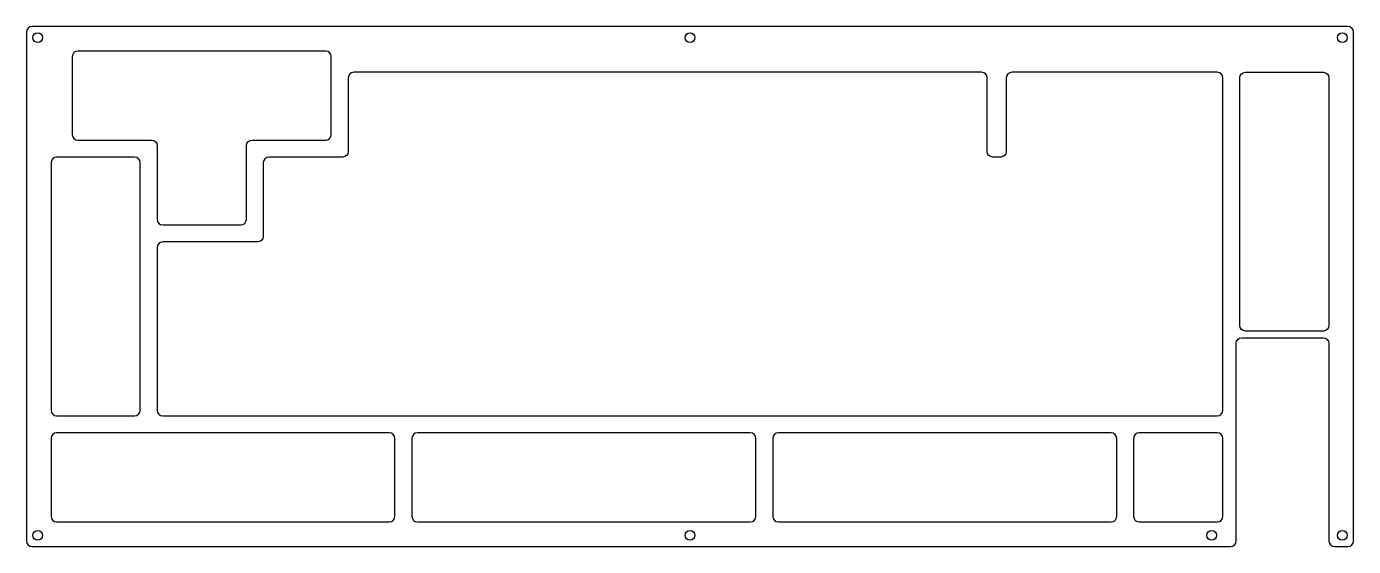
# Model space of a CAD drawing. Header units: millimetres. Extents: x -292 to 6, y -6 to 111.
import ezdxf

# ---------------------------------------------------------------- set-up
doc = ezdxf.new("R2010")
doc.units = ezdxf.units.MM
doc.layers.get('0').update_dxf_attribs({"linetype": 'CONTINUOUS'})

msp = doc.modelspace()

# ---------------------------------------------------------------- linework, layer by layer
for points in [[(0.475, 39.6375), (0.475, -4.725, 0.41421356), (1.725, -5.975), (4.725, -5.975, 0.41421356), (5.975, -4.725), (5.975, 109.5, 0.41421356), (4.725, 110.75), (-290.475, 110.75, 0.41421356), (-291.725, 109.5), (-291.725, -4.725, 0.41421356), (-290.475, -5.975), (-21.5875, -5.975, 0.41421356), (-20.3375, -4.725), (-20.3375, 39.6375, -0.41421356), (-19.0875, 40.8875), (-0.775, 40.8875, -0.41421356)], [(-224.6125, 85.25, 0.41421356), (-223.3625, 86.5), (-223.3625, 104, 0.41421356), (-224.6125, 105.25), (-280.2125, 105.25, 0.41421356), (-281.4625, 104), (-281.4625, 86.5, 0.41421356), (-280.2125, 85.25), (-263.6625, 85.25, -0.41421356), (-262.4125, 84), (-262.4125, 67.45, 0.41421356), (-261.1625, 66.2), (-243.6625, 66.2, 0.41421356), (-242.4125, 67.45), (-242.4125, 84, -0.41421356), (-241.1625, 85.25)], [(-24.587, 23.3375, 0.41421356), (-23.337, 24.5875), (-23.337, 99.2375, 0.41421356), (-24.587, 100.4875), (-70.6625, 100.4875, 0.41421356), (-71.9125, 99.2375), (-71.9125, 82.6875, -0.41421356), (-73.1625, 81.4375), (-74.95, 81.4375, -0.41421356), (-76.2, 82.6875), (-76.2, 99.2375, 0.41421356), (-77.45, 100.4875), (-218.2997, 100.4875, 0.41421356), (-219.5498, 99.2375), (-219.5498, 82.6875, -0.41421356), (-220.7998, 81.4375), (-237.35, 81.4375, 0.41421356), (-238.6, 80.1875), (-238.6, 63.6375, -0.41421356), (-239.85, 62.3875), (-261.1625, 62.3875, 0.41421356), (-262.4125, 61.1375), (-262.4125, 24.5875, 0.41421356), (-261.1625, 23.3375)], [(0.475, 99.2375), (0.475, 43.6375, -0.41421356), (-0.775, 42.3875), (-18.275, 42.3875, -0.41421356), (-19.525, 43.6375), (-19.525, 99.2375, -0.41421356), (-18.275, 100.4875), (-0.775, 100.4875, -0.41421356)], [(-286.225, 24.5875, 0.41421356), (-284.975, 23.3375), (-267.475, 23.3375, 0.41421356), (-266.225, 24.5875), (-266.225, 80.1875, 0.41421356), (-267.475, 81.4375), (-284.975, 81.4375, 0.41421356), (-286.225, 80.1875)], [(-210.325, -0.475, 0.41421356), (-209.075, 0.775), (-209.075, 18.275, 0.41421356), (-210.325, 19.525), (-284.975, 19.525, 0.41421356), (-286.225, 18.275), (-286.225, 0.775, 0.41421356), (-284.975, -0.475)], [(-129.3625, -0.475, 0.41421356), (-128.1125, 0.775), (-128.1125, 18.275, 0.41421356), (-129.3625, 19.525), (-204.0125, 19.525, 0.41421356), (-205.2625, 18.275), (-205.2625, 0.775, 0.41421356), (-204.0125, -0.475)], [(-48.4, -0.475, 0.41421356), (-47.15, 0.775), (-47.15, 18.275, 0.41421356), (-48.4, 19.525), (-123.05, 19.525, 0.41421356), (-124.3, 18.275), (-124.3, 0.775, 0.41421356), (-123.05, -0.475)], [(-43.3375, 0.775, 0.41421356), (-42.0875, -0.475), (-24.5875, -0.475, 0.41421356), (-23.3375, 0.775), (-23.3375, 18.275, 0.41421356), (-24.5875, 19.525), (-42.0875, 19.525, 0.41421356), (-43.3375, 18.275)]]:
    msp.add_lwpolyline(points, format="xyb", close=True)
for centre in [(-289.225, 108.25), (-142.875, 108.25), (3.475, 108.25), (-289.225, -3.475), (-142.875, -3.475), (-25.8375, -3.475), (3.475, -3.475)]:
    msp.add_circle(centre, 1.1)

doc.saveas('drawing.dxf')
